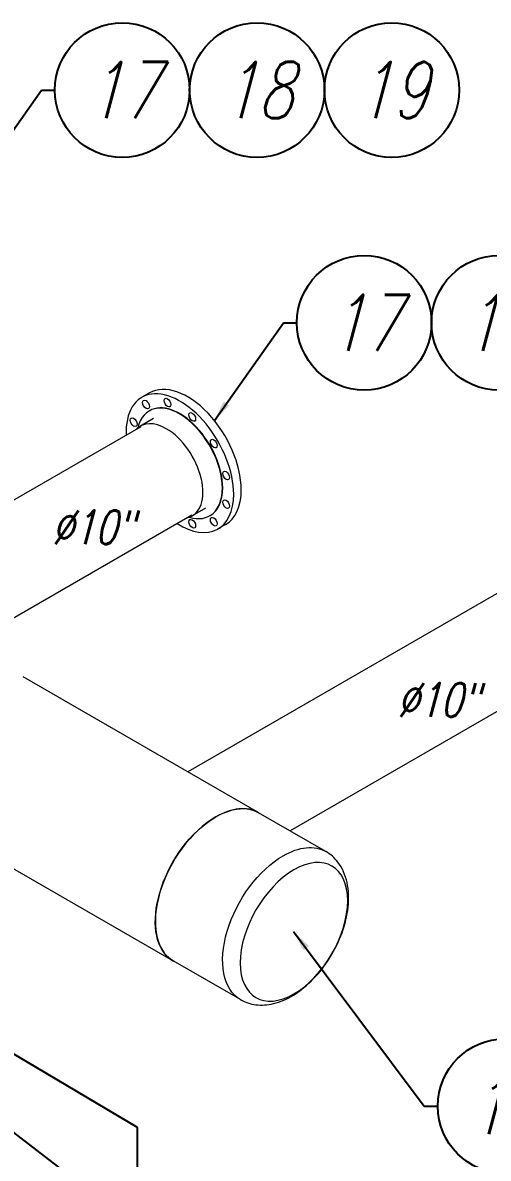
# Model space of a CAD drawing. Header units: inches. Extents: x 52169 to 69006, y 13152 to 42758.
# Drawn here: x 66086 to 67330, y 31320 to 34356 of the extents above; entities that cross this region are included whole.
import ezdxf
from ezdxf.enums import TextEntityAlignment as Align

# ---------------------------------------------------------------- set-up
doc = ezdxf.new("R2010")
doc.units = ezdxf.units.IN
doc.header["$MEASUREMENT"] = 0
doc.layers.add('IA-DIBUJO', color=3, linetype='Continuous')
doc.layers.add('IA-SIMBOLS', color=2, linetype='Continuous')
doc.layers.add('IA-DIM', color=7, linetype='Continuous', lineweight=5)
doc.layers.add('IA-TITLE', color=6, linetype='Continuous', lineweight=13)
doc.styles.add('ING-AMB', font='romans.shx', dxfattribs={"width": 0.75, "oblique": 15})
doc.styles.add('SALVADOR', font='romans.shx', dxfattribs={"width": 0.75, "oblique": 15})
doc.dimstyles.new('ING-AMB 16', dxfattribs={"dimscale": 16, "dimtxt": 3, "dimasz": 2.5, "dimexe": 1, "dimexo": 1, "dimgap": 1, "dimtad": 1, "dimdec": 0, "dimzin": 0, "dimdsep": 46, "dimtxsty": 'ING-AMB', "dimcen": 0.1, "dimclrd": 7, "dimclre": 7, "dimclrt": 2, "dimadec": 0, "dimazin": 0, "dimtfac": 1, "dimtdec": 0, "dimtmove": 0, "dimatfit": 0, "dimfxl": 1.25, "dimtfill": 1, "dimtolj": 1, "dimtzin": 0, "dimarcsym": 1})

# ---------------------------------------------------------------- blocks, each defined once
blk = doc.blocks.new('A$Cc3e9d9fc')
at = {"layer": 'IA-DIBUJO', "color": 2, "linetype": 'Continuous', "lineweight": 0, "extrusion": (1.11022e-16, 0.816497, 0.57735)}
for p, q in [((4406.8, 10055.8), (4386.5, 10044.1)), ((4407.1, 10008.3), (4406.1, 10007.7)), ((4417.8, 9987.4), (4382.6, 9967.1)), ((4556.3, 9747.6), (4521.1, 9727.2)), ((4569.1, 9727.9), (4568, 9727.3)), ((4610, 9703.9), (4589.7, 9692.1))]:
    blk.add_line(p, q, dxfattribs=at)
at = {"layer": 'IA-DIBUJO', "linetype": 'Continuous', "lineweight": 0, "extrusion": (1.11022e-16, 0.816497, 0.57735)}
for p, q in [((4383.6, 9965.4), (3780.8, 9617.4)), ((4520.1, 9728.9), (3926.9, 9386.5)), ((5461.2, 9592.1), (4509.5, 9042.7)), ((5597.7, 9355.6), (4782.5, 8885)), ((4068.1, 9297.5), (4698.3, 8933.7)), ((4878.2, 8829.7), (4698.3, 8933.6)), ((3812.3, 8917.3), (4469.7, 8537.7)), ((4649.7, 8433.9), (4469.8, 8537.8))]:
    blk.add_line(p, q, dxfattribs=at)
at = {"layer": 'IA-DIBUJO', "color": 2, "linetype": 'Continuous', "lineweight": 0}
for centre, major_axis, start_param, end_param in [((4508.4, 9879.8), (-101.6, 176), -2.356194, 0), ((4488.1, 9868.1), (-101.6, 176), -2.356194, 0.834059), ((4487, 9867.5), (-81, 140.2), -2.356194, 0.553972), ((4397.6, 10024.8), (-6.4, 11), -5.497787, 0.785398), ((4488.1, 9868.1), (-81, 140.2), -2.356194, 0), ((4455, 10030), (-6.4, 11), -5.497787, 0.785398), ((4364.5, 9977.7), (6.4, -11), -5.497787, 0.785398), ((4521.2, 9991.7), (-6.4, 11), -5.497787, 0.785398), ((4451.8, 9847.2), (-69.3, 119.9), -0.785398, 0.16908), ((4451.8, 9847.2), (69.3, -119.9), -0.169079, 2.356194), ((4578.6, 9920.4), (-6.4, 11), -5.497787, 0.785398), ((4611.7, 9835), (-6.4, 11), -5.497787, 0.785398), ((4488.1, 9868.1), (101.6, -176), -0.834059, 0.785398), ((4487, 9867.5), (81, -140.2), -0.553972, 0.785398), ((4488.1, 9868.1), (81, -140.2), 0, 0.785398), ((4508.4, 9879.8), (101.6, -176), 0, 0.785398), ((4611.7, 9758.5), (-6.4, 11), -5.497787, 0.785398), ((4521.2, 9706.3), (6.4, -11), -5.497787, 0.785398), ((4578.6, 9711.4), (-6.4, 11), -5.497787, 0.785398)]:
    blk.add_ellipse(centre, major_axis=major_axis, ratio=0.57735, start_param=start_param, end_param=end_param, dxfattribs=at)
at = {"layer": 'IA-DIBUJO', "linetype": 'Continuous', "lineweight": 0, "extrusion": (8.69853e-17, 2.06174e-16, -1)}
blk.add_ellipse((4584, 8735.7), major_axis=(-114.3, -198), ratio=0.57735, start_param=-0.029583, end_param=3.171169, dxfattribs=at)
at = {"layer": 'IA-DIBUJO', "linetype": 'Continuous', "lineweight": 0}
for major_axis, start_param, end_param in [((114.3, 197.9), 0, 0.785398), ((-114.2, -197.9), -2.356194, 0)]:
    blk.add_ellipse((4584, 8735.7), major_axis=major_axis, ratio=0.57735, start_param=start_param, end_param=end_param, dxfattribs=at)
at = {"layer": 'IA-DIBUJO', "linetype": 'Continuous', "lineweight": 0, "extrusion": (-1.65999e-17, 1.37781e-16, -1)}
blk.add_ellipse((4763.9, 8631.8), major_axis=(114.3, 197.9), ratio=0.57735, start_param=-0.785398, end_param=0, dxfattribs=at)
at = {"layer": 'IA-DIBUJO', "linetype": 'Continuous', "lineweight": 0, "extrusion": (-5.72369e-17, 2.89441e-16, -1)}
blk.add_ellipse((4763.9, 8631.8), major_axis=(-114.3, -197.9), ratio=0.57735, start_param=0, end_param=2.356194, dxfattribs=at)
at = {"layer": 'IA-DIBUJO', "linetype": 'Continuous', "lineweight": 0, "extrusion": (-1.36785e-16, 2.0717e-16, -1)}
blk.add_ellipse((4792.9, 8615.1), major_axis=(101.6, 175.9), ratio=0.57735, start_param=-0.785398, end_param=5.497787, dxfattribs=at)
at = {"layer": 'IA-DIBUJO', "linetype": 'Continuous', "lineweight": 0}
blk.add_open_spline([(4649.7, 8433.9), (4662.4, 8426.6), (4676.5, 8422), (4706.6, 8418.2), (4722.6, 8419.4), (4756.7, 8427.6), (4774.8, 8435.5), (4811, 8457.8), (4829, 8472.7), (4862, 8507.1), (4876.9, 8526.7), (4902.5, 8568.3), (4913.2, 8590.3), (4929.4, 8635.4), (4935, 8658.3), (4940, 8703.6), (4939.3, 8726), (4930.4, 8766.7), (4922.6, 8785.4), (4901.6, 8812.7), (4890.7, 8822.5), (4878.2, 8829.7)], degree=3, knots=[5.497787, 5.497787, 5.497787, 5.497787, 5.735326, 5.735326, 5.996861, 5.996861, 6.315174, 6.315174, 6.668321, 6.668321, 7.020509, 7.020509, 7.369211, 7.369211, 7.719975, 7.719975, 8.074662, 8.074662, 8.404898, 8.404898, 8.63938, 8.63938, 8.63938, 8.63938], dxfattribs=at)
blk = doc.blocks.new('EJE')
blk.add_circle((0, 6), 6)
at = {"style": 'SALVADOR', "oblique": 15, "width": 0.75}
blk.add_attdef('N', text='', height=5, dxfattribs=at).set_placement((0, 6), align=Align.MIDDLE)

msp = doc.modelspace()

# ---------------------------------------------------------------- block references
at = {"layer": 'IA-DIBUJO', "color": 3}
msp.add_blockref('A$Cc3e9d9fc', (62017.7, 23310.7), dxfattribs=at)
at = {"layer": 'IA-SIMBOLS'}
ref = msp.add_blockref('EJE', (66351.9, 34356.3, 0), dxfattribs=dict(at, xscale=30, yscale=30, zscale=30, rotation=180))
ref.add_attrib('N', '17', dxfattribs={"layer": '0', "height": 150, "style": 'SALVADOR', "oblique": 15, "width": 0.75}).set_placement((66351.9, 34176.3, 0), align=Align.MIDDLE)
ref = msp.add_blockref('EJE', (66711.9, 34356.3, 0), dxfattribs=dict(at, xscale=30, yscale=30, zscale=30, rotation=180))
ref.add_attrib('N', '18', dxfattribs={"layer": '0', "height": 150, "style": 'SALVADOR', "oblique": 15, "width": 0.75}).set_placement((66711.9, 34176.3, 0), align=Align.MIDDLE)
ref = msp.add_blockref('EJE', (67071.9, 34356.3, 0), dxfattribs=dict(at, xscale=30, yscale=30, zscale=30, rotation=180))
ref.add_attrib('N', '19', dxfattribs={"layer": '0', "height": 150, "style": 'SALVADOR', "oblique": 15, "width": 0.75}).set_placement((67071.9, 34176.3, 0), align=Align.MIDDLE)
ref = msp.add_blockref('EJE', (66998.4, 33734.1, 0), dxfattribs=dict(at, xscale=30, yscale=30, zscale=30, rotation=180))
ref.add_attrib('N', '17', dxfattribs={"layer": '0', "height": 150, "style": 'SALVADOR', "oblique": 15, "width": 0.75}).set_placement((66998.4, 33554.1, 0), align=Align.MIDDLE)
ref = msp.add_blockref('EJE', (67358.4, 33734.1, 0), dxfattribs=dict(at, xscale=30, yscale=30, zscale=30, rotation=180))
ref.add_attrib('N', '18', dxfattribs={"layer": '0', "height": 150, "style": 'SALVADOR', "oblique": 15, "width": 0.75}).set_placement((67358.4, 33554.1, 0), align=Align.MIDDLE)
ref = msp.add_blockref('EJE', (67375, 31639.8, 0), dxfattribs=dict(at, xscale=30, yscale=30, zscale=30, rotation=180))
ref.add_attrib('N', '16', dxfattribs={"layer": '0', "height": 150, "style": 'SALVADOR', "oblique": 15, "width": 0.75}).set_placement((67375, 31459.8, 0), align=Align.MIDDLE)

# ---------------------------------------------------------------- texts
at = {"layer": 'IA-TITLE', "char_height": 90, "attachment_point": 1, "style": 'ING-AMB'}
for insert in [(66163.3, 33052.5, -123.2), (67086, 32591, -123.2)]:
    msp.add_mtext_dynamic_manual_height_columns('%%C10"', width=90.757, gutter_width=250, heights=[0], dxfattribs=dict(at, insert=insert))

# ---------------------------------------------------------------- leaders
at = {"layer": 'IA-DIM'}
for points in [[(65951.6, 33914.9, 0), (66135.7, 34176.3, 0), (66171.9, 34176.3, 0)], [(66598.2, 33292.7, 0), (66782.3, 33554.1, 0), (66818.4, 33554.1, 0)], [(66809.8, 31926.8, 0), (67158.9, 31459.8, 0), (67195, 31459.8, 0)], [(65886.6, 31703.1, 0), (66391.4, 31403.6, 0), (66391.4, 31058.8, 0)], [(65886.6, 31522.7, 0), (66277.9, 31223.1, 0), (66396, 31058.8, 0)]]:
    msp.add_leader(points, dimstyle='ING-AMB 16', override={"dimasz": 3.5, "dimgap": 1, "dimtad": 0}, dxfattribs=at)

doc.saveas('drawing.dxf')
